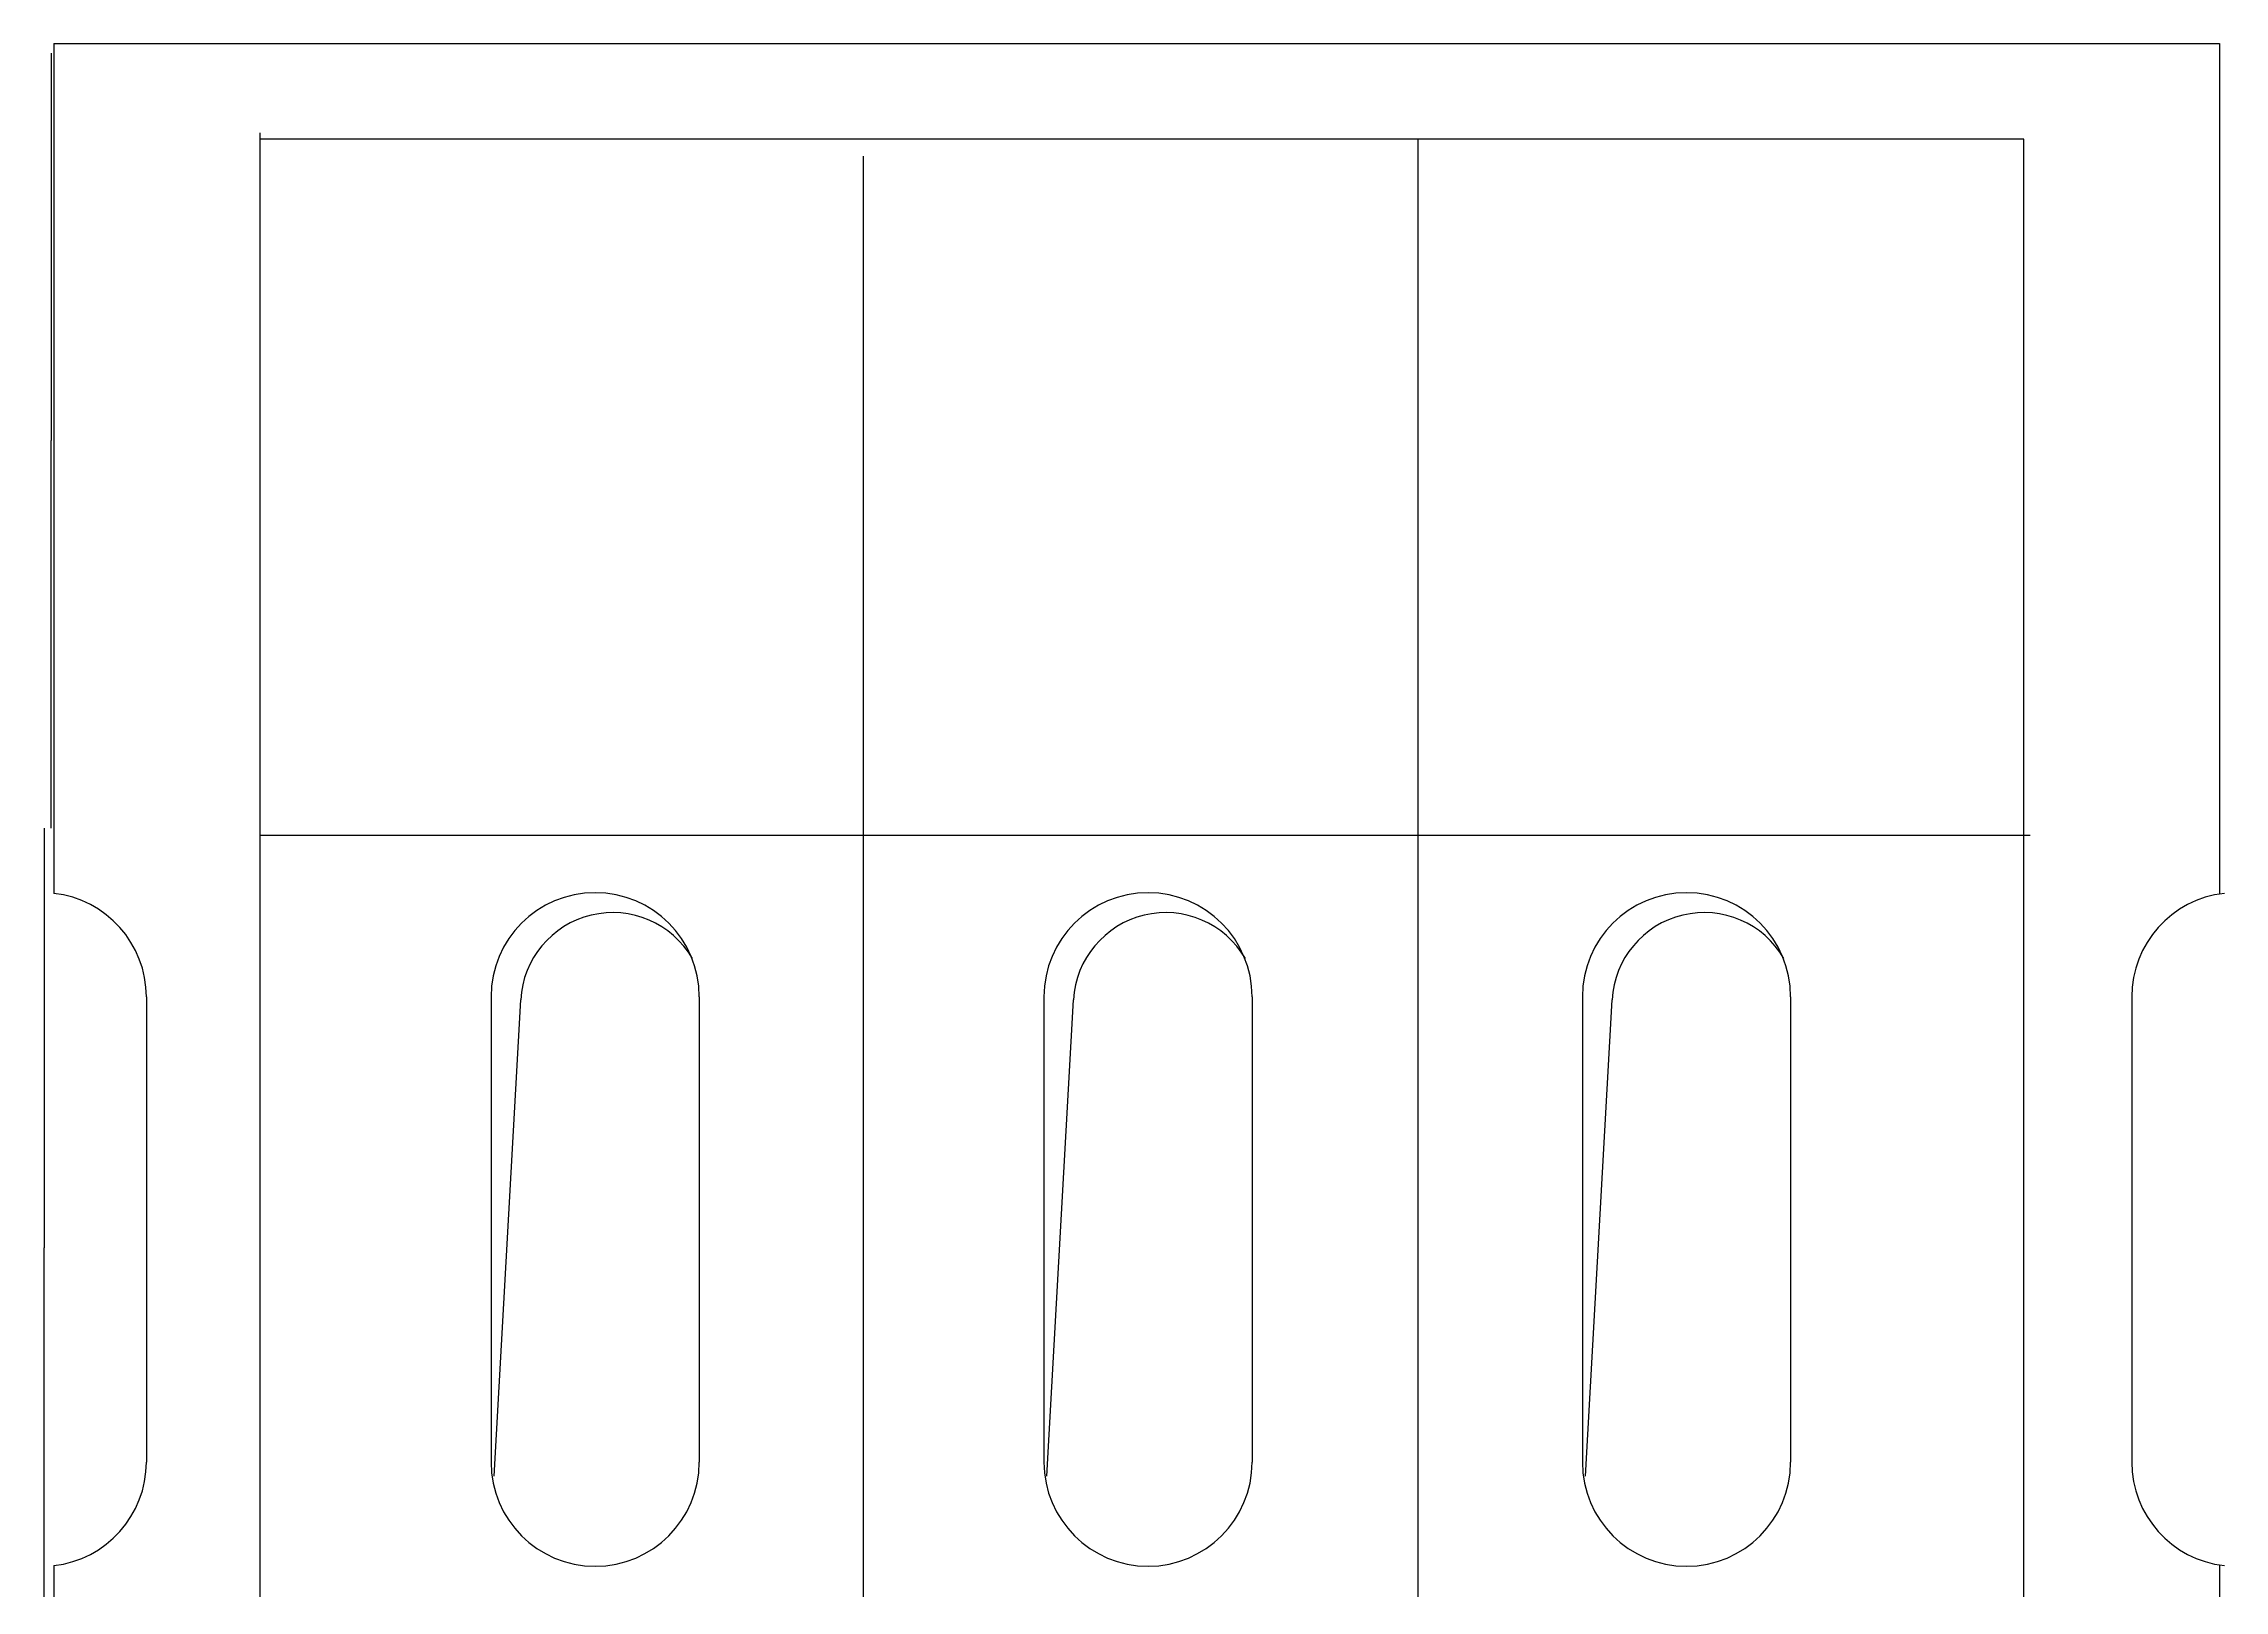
# Model space of a CAD drawing. Header units: metres. Extents: x 169789 to 254571, y -54633 to 5590.
# Drawn here: x 175962 to 181198, y -14563 to -10850 of the extents above; entities that cross this region are included whole.
import ezdxf

# ---------------------------------------------------------------- set-up
doc = ezdxf.new("R2010")
doc.units = ezdxf.units.M
doc.layers.add('DIM', color=3, linetype='Continuous')
doc.layers.add('WALL', color=40, linetype='Continuous')
doc.dimstyles.get("Standard").update_dxf_attribs({"dimtxt": 2.5, "dimasz": 2.5, "dimexe": 1.25, "dimexo": 0.625, "dimtad": 1, "dimcen": 2.5, "dimazin": 3, "dimtfac": 1, "dimtmove": 0, "dimatfit": 3})

# ---------------------------------------------------------------- blocks, each defined once
blk = doc.blocks.new('*D44')
for p, q in [((175980.16, -10872.71), (175980.16, -11802.91)), ((175979.91, -11802.91), (175979.66, -11802.91)), ((175980.16, -12733.11), (175980.16, -11802.91)), ((175980.16, -11802.91), (175980.16, -11802.91)), ((175980.41, -11802.91), (175980.66, -11802.91))]:
    blk.add_line(p, q)
at = {"layer": 'Defpoints'}
for p in [(175980.16, -10872.71), (175980.16, -11802.91), (175980.16, -12733.11)]:
    blk.add_point(p, dxfattribs=at)
at = {"layer": 'DIM', "insert": (175980.16, -11801.785), "char_height": 1, "attachment_point": 5}
blk.add_mtext('190', dxfattribs=at)
blk = doc.blocks.new('*D45')
for p, q in [((175962.92, -12733.11), (175962.92, -13740.84)), ((175962.67, -13740.84), (175962.42, -13740.84)), ((175962.92, -14748.56), (175962.92, -13740.84)), ((175962.92, -13740.84), (175962.92, -13740.84)), ((175963.17, -13740.84), (175963.42, -13740.84))]:
    blk.add_line(p, q)
at = {"layer": 'Defpoints'}
for p in [(175962.92, -12733.11), (175962.92, -13740.84), (175962.92, -14748.56)]:
    blk.add_point(p, dxfattribs=at)
at = {"layer": 'DIM', "insert": (175962.92, -13739.715), "char_height": 1, "attachment_point": 5}
blk.add_mtext('200', dxfattribs=at)

msp = doc.modelspace()

# ---------------------------------------------------------------- linework, layer by layer
at = {"layer": 'DIM'}
for points in [[(179261.26, -11078.24), (179261.26, -16420.06)], [(177929.92, -11120.46), (177929.92, -16377.84)]]:
    msp.add_lwpolyline(points, dxfattribs=at)
at = {"layer": 'WALL'}
for p, q in [((175986.14, -10850.09), (175986.14, -12889.96)), ((175986.14, -10850.09), (181186.14, -10850.09)), ((181186.14, -10850.09), (181186.14, -12891.6)), ((176208.56, -13138.43), (176208.56, -14255.18)), ((177036.14, -13138.43), (177036.14, -14255.18)), ((177536.14, -13138.43), (177536.14, -14255.18)), ((178363.71, -13138.43), (178363.71, -14255.18)), ((178863.71, -13138.43), (178863.71, -14255.18)), ((179656.79, -13138.43), (179656.79, -14255.18)), ((180156.79, -13138.43), (180156.79, -14255.18)), ((180975.83, -13138.43), (180975.83, -14255.18)), ((177043.41, -14289), (177107.33, -13145.25)), ((178370.99, -14289), (178434.91, -13145.25)), ((179664.07, -14289), (179727.99, -13145.25)), ((175986.14, -14503.65), (175986.14, -16650.09)), ((181186.14, -14502), (181186.14, -16650.09))]:
    msp.add_line(p, q, dxfattribs=at)
for points in [[(176481.24, -11064.51), (176481.24, -16413.87), (180716.76, -16413.87), (180716.76, -11079.41), (176481.24, -11079.41)], [(176481.24, -12750.09), (180731.67, -12750.09)]]:
    msp.add_lwpolyline(points, dxfattribs=at)
for centre, radius, start, end in [((175958.56, -13138.43), 250, 0, 83.67), ((177286.14, -13138.43), 250, 0, 180), ((178613.71, -13138.43), 250, 0, 180), ((179906.79, -13138.43), 250, 0, 180), ((181225.83, -13138.43), 250, 96.33, 180), ((177328.38, -13157.6), 221.4, 30.1, 176.8), ((178655.96, -13157.6), 221.4, 30.1, 176.8), ((179949.04, -13157.6), 221.4, 30.1, 176.8), ((175958.56, -14255.18), 250, 276.33, 0), ((177286.14, -14255.18), 250, 180, 0), ((178613.71, -14255.18), 250, 180, 0), ((179906.79, -14255.18), 250, 180, 0), ((181225.83, -14255.18), 250, 180, 263.67)]:
    msp.add_arc(centre, radius, start, end, dxfattribs=at)

# ---------------------------------------------------------------- dimensions: what is measured, and where the dimension line sits
at = {"layer": 'DIM'}
for base, p1, p2, text, picture, middle in [((175980.16, -11802.91), (175980.16, -10872.71), (175980.16, -12733.11), '190', '*D44', (175980.16, -11801.785)), ((175962.92, -13740.84), (175962.92, -12733.11), (175962.92, -14748.56), '200', '*D45', (175962.92, -13739.715))]:
    dim = msp.add_linear_dim(base=base, p1=p1, p2=p2, text=text, dimstyle='Standard', dxfattribs=at)
    dim.commit()
    dim.dimension.update_dxf_attribs({"geometry": picture, "text_midpoint": middle})

doc.saveas('drawing.dxf')
